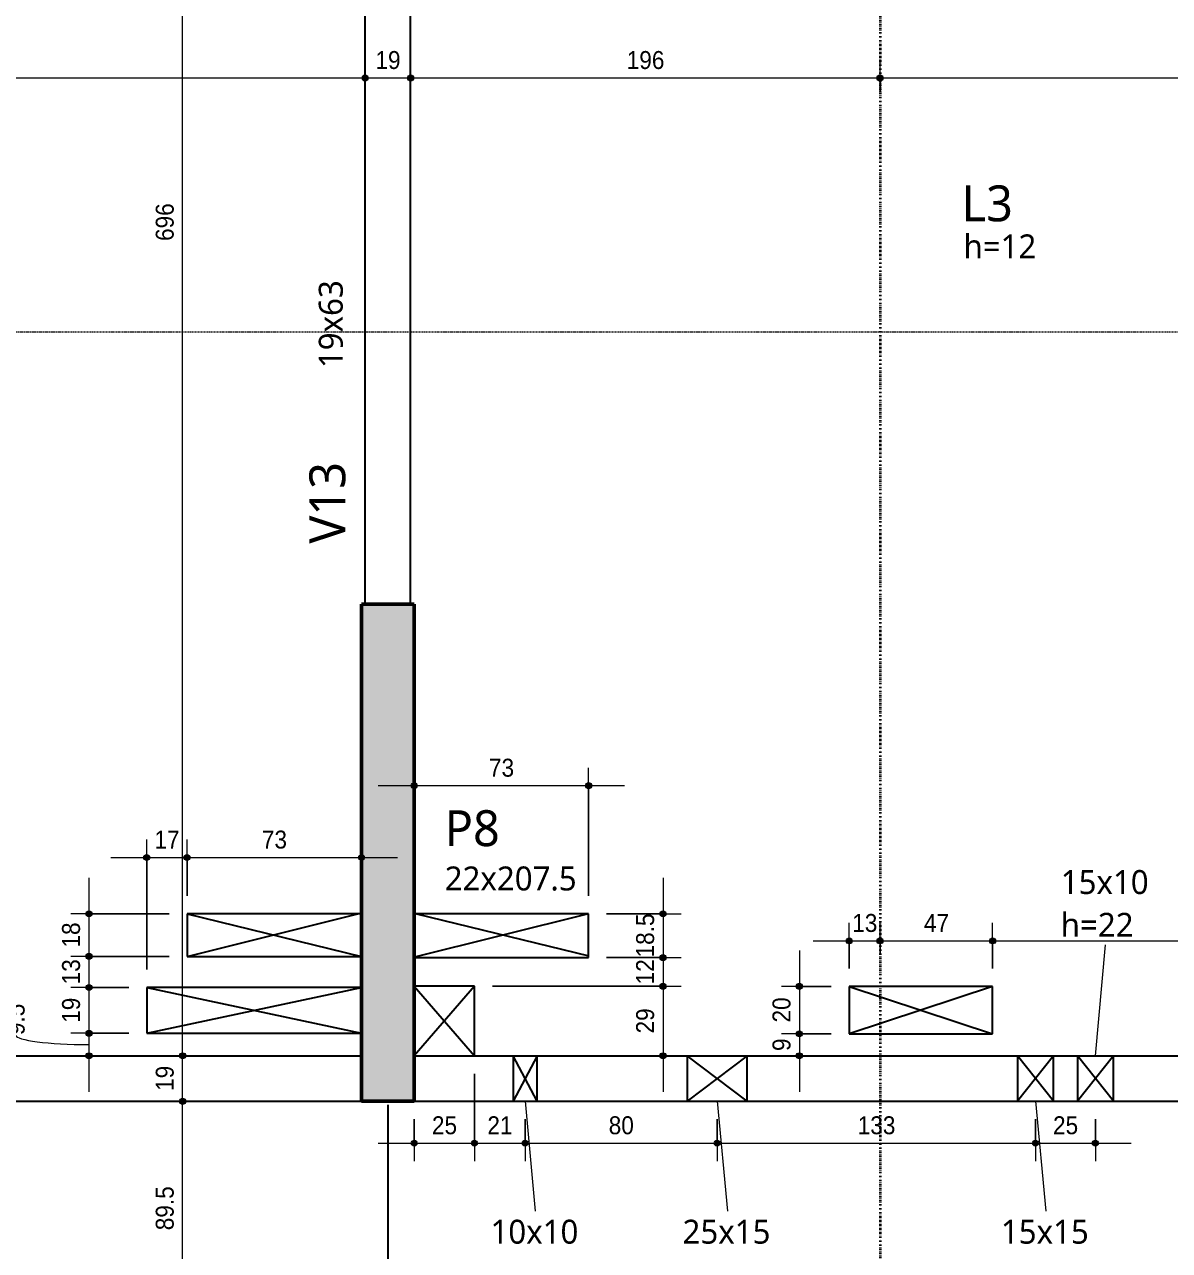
# Model space of a CAD drawing. Header units: centimetres. Extents: x -1981 to 73905, y -3196 to 88043.
# Drawn here: x -1016 to -538, y -89 to 423 of the extents above; entities that cross this region are included whole.
import ezdxf

# ---------------------------------------------------------------- set-up
doc = ezdxf.new("R2010")
doc.units = ezdxf.units.CM
for name, pattern in [('Centro de 6 mm', [1.32, 0.6, -0.24, 0.24, -0.24]), ('Dash dot', [1.5875, 0.635, -0.47625, 0, -0.47625]), ('Traço', [0.635, 0.3175, -0.3175])]:
    doc.linetypes.add(name, pattern=pattern)
for name, color, linetype, lineweight in [('A-ANNO-DIMS', 7, 'Continuous', 9), ('A-ANNO-DIMS-50', 7, 'Continuous', 9), ('A-DETL-THIN', 7, 'Continuous', 25), ('A-FLOR', 7, 'Continuous', 25), ('A-FLOR-IDEN', 7, 'Continuous', 9), ('A-GENM', 7, 'Continuous', 25), ('A-GENM-HDLN', 7, 'Traço', 18), ('A-GENM-IDEN', 7, 'Continuous', 9), ('G-ANNO-SYMB', 7, 'Continuous', 9), ('S-BEAM', 7, 'Continuous', 25), ('S-BEAM-HDLN', 7, 'Traço', 25), ('S-BEAM-IDEN', 7, 'Continuous', 9), ('S-COLS', 7, 'Continuous', 25), ('S-COLS-IDEN', 7, 'Continuous', 9), ('S-GRID', 7, 'Continuous', 9)]:
    doc.layers.add(name, color=color, linetype=linetype, lineweight=lineweight)
doc.styles.add('Arial_1', font='arial.ttf', dxfattribs={"width": 0.9, "height": 7.5})
doc.styles.add('Gadugi', font='gadugi.ttf', dxfattribs={"height": 15})
doc.styles.add('Gadugi_1', font='gadugi.ttf', dxfattribs={"height": 10})
doc.dimstyles.new('PED_1_5mm_ESQ', dxfattribs={"dimscale": 30.48, "dimtxt": 7.651945, "dimasz": 0.328084, "dimexe": 0.246063, "dimexo": 0.246063, "dimgap": 0.049213, "dimtad": 1, "dimdec": 1, "dimrnd": 0.5, "dimdsep": 46, "dimtxsty": 'Arial_1', "dimblk1": 'DOTSMALL', "dimblk2": 'DOTSMALL', "dimsah": 1, "dimcen": 0.09, "dimdle": 0.492126, "dimazin": 0, "dimtfac": 1, "dimtdec": 4, "dimtix": 1, "dimtmove": 0, "dimatfit": 3, "dimfxl": 1, "dimtvp": 1, "dimtolj": 1, "dimtzin": 0, "dimarcsym": 2})
doc.dimstyles.new('PED_1_5mm_ESQ_2', dxfattribs={"dimscale": 30.48, "dimtxt": 7.651945, "dimasz": 0.328084, "dimexe": 0.246063, "dimexo": 0.246063, "dimgap": 0.049213, "dimtad": 1, "dimdec": 1, "dimrnd": 0.5, "dimdsep": 46, "dimtxsty": 'Arial_1', "dimblk1": 'DOTSMALL', "dimblk2": 'DOTSMALL', "dimsah": 1, "dimcen": 0.09, "dimdle": 0.492126, "dimazin": 0, "dimtfac": 1, "dimtdec": 4, "dimtix": 1, "dimtmove": 1, "dimatfit": 3, "dimfxl": 1, "dimtvp": 1, "dimtolj": 1, "dimtzin": 0, "dimarcsym": 2})

# ---------------------------------------------------------------- blocks, each defined once
blk = doc.blocks.new('PED_FURO_RETANGULAR_R04_2020 - 10x10x22-3536245-PL G 001 - FORMA DO PAVIMENTO TIPO 2')
at = {"layer": 'A-GENM-HDLN'}
for p, q in [((-5, 9.5), (5, -9.5)), ((-5, -9.5), (5, 9.5)), ((-5, -9.5), (-5, 9.5)), ((5, 9.5), (5, -9.5))]:
    blk.add_line(p, q, dxfattribs=at)
blk = doc.blocks.new('PED_FURO_RETANGULAR_R04_2020 - 25x15x29-3618377-PL G 001 - FORMA DO PAVIMENTO TIPO 2')
at = {"layer": 'A-GENM-HDLN'}
for p, q in [((-12.5, -9.5), (-12.5, 9.5)), ((-12.49, 9.5), (12.49, -9.5)), ((-12.49, -9.5), (12.49, 9.5)), ((12.5, 9.5), (12.5, -9.5))]:
    blk.add_line(p, q, dxfattribs=at)
blk = doc.blocks.new('PED_FURO_RETANGULAR_R04_2020 - 15x15x29-3491205-PL G 001 - FORMA DO PAVIMENTO TIPO 2')
at = {"layer": 'A-GENM-HDLN'}
for p, q in [((-7.5, 9.5), (7.5, -9.5)), ((-7.5, -9.5), (7.5, 9.5)), ((-7.5, -9.5), (-7.5, 9.5)), ((7.5, 9.5), (7.5, -9.5))]:
    blk.add_line(p, q, dxfattribs=at)
blk = doc.blocks.new('PED_FURO_RETANGULAR_R04_2020 - 15x10x22-3621887-PL G 001 - FORMA DO PAVIMENTO TIPO 2')
at = {"layer": 'A-GENM-HDLN'}
for p, q in [((-7.5, 9.5), (7.5, -9.5)), ((-7.5, -9.5), (7.5, 9.5)), ((-7.5, -9.5), (-7.5, 9.5)), ((7.5, 9.5), (7.5, -9.5))]:
    blk.add_line(p, q, dxfattribs=at)
blk = doc.blocks.new('DIMBLOCK5-PL G 001 - FORMA DO PAVIMENTO TIPO 2')
at = {"layer": 'A-ANNO-DIMS-50'}
h = blk.add_hatch(color=256, dxfattribs=at)
edge = h.paths.add_edge_path(flags=0)
edge.add_arc((-1381.36, 400.41), 1.25, 0, 360)
h = blk.add_hatch(color=256, dxfattribs=at)
edge = h.paths.add_edge_path(flags=0)
edge.add_arc((-873.86, 400.41), 1.25, 0, 360)
for p, q in [((-1381.36, 394.68), (-1381.36, 407.91)), ((-873.86, 394.68), (-873.86, 407.91)), ((-1381.36, 400.41), (-873.86, 400.41)), ((-1381.36, 400.41), (-1381.36, 394.68)), ((-873.86, 400.41), (-873.86, 394.68))]:
    blk.add_line(p, q, dxfattribs=at)
for centre in [(-1381.36, 400.41), (-873.86, 400.41)]:
    blk.add_circle(centre, 1.25, dxfattribs=at)
at = {"layer": 'A-ANNO-DIMS-50', "color": 0, "insert": (-1139.27, 411.65), "char_height": 7.5, "width": 27.9708, "attachment_point": 1, "line_spacing_factor": 0.941778, "style": 'Arial_1'}
blk.add_mtext('507.5', dxfattribs=at)
blk = doc.blocks.new('_DotSmall')
at = {"color": 0, "linetype": 'ByBlock', "const_width": 0.5}
blk.add_lwpolyline([(-0.0625, 0, 1), (0.0625, 0, 1)], format="xyb", close=True, dxfattribs=at)
blk = doc.blocks.new('DIMBLOCK6-PL G 001 - FORMA DO PAVIMENTO TIPO 2')
at = {"layer": 'A-ANNO-DIMS-50'}
h = blk.add_hatch(color=256, dxfattribs=at)
edge = h.paths.add_edge_path(flags=0)
edge.add_arc((-873.86, 400.41), 1.25, 0, 360)
h = blk.add_hatch(color=256, dxfattribs=at)
edge = h.paths.add_edge_path(flags=0)
edge.add_arc((-854.86, 400.41), 1.25, 0, 360)
for p, q in [((-873.86, 394.68), (-873.86, 407.91)), ((-854.86, 394.68), (-854.86, 407.91)), ((-873.86, 400.41), (-854.86, 400.41)), ((-873.86, 400.41), (-873.86, 394.68)), ((-854.86, 400.41), (-854.86, 394.68))]:
    blk.add_line(p, q, dxfattribs=at)
for centre in [(-873.86, 400.41), (-854.86, 400.41)]:
    blk.add_circle(centre, 1.25, dxfattribs=at)
at = {"layer": 'A-ANNO-DIMS-50', "color": 0, "insert": (-869.54, 411.65), "char_height": 7.5, "width": 12.4315, "attachment_point": 1, "line_spacing_factor": 0.941778, "style": 'Arial_1'}
blk.add_mtext('19', dxfattribs=at)
blk = doc.blocks.new('DIMBLOCK7-PL G 001 - FORMA DO PAVIMENTO TIPO 2')
at = {"layer": 'A-ANNO-DIMS-50'}
h = blk.add_hatch(color=256, dxfattribs=at)
edge = h.paths.add_edge_path(flags=0)
edge.add_arc((-854.86, 400.41), 1.25, 0, 360)
h = blk.add_hatch(color=256, dxfattribs=at)
edge = h.paths.add_edge_path(flags=0)
edge.add_arc((-658.86, 400.41), 1.25, 0, 360)
for p, q in [((-854.86, 394.68), (-854.86, 407.91)), ((-658.86, 394.68), (-658.86, 407.91)), ((-854.86, 400.41), (-658.86, 400.41)), ((-854.86, 400.41), (-854.86, 394.68)), ((-658.86, 400.41), (-658.86, 394.68))]:
    blk.add_line(p, q, dxfattribs=at)
for centre in [(-854.86, 400.41), (-658.86, 400.41)]:
    blk.add_circle(centre, 1.25, dxfattribs=at)
at = {"layer": 'A-ANNO-DIMS-50', "color": 0, "insert": (-764.63, 411.65), "char_height": 7.5, "width": 18.6472, "attachment_point": 1, "line_spacing_factor": 0.941778, "style": 'Arial_1'}
blk.add_mtext('196', dxfattribs=at)
blk = doc.blocks.new('DIMBLOCK8-PL G 001 - FORMA DO PAVIMENTO TIPO 2')
at = {"layer": 'A-ANNO-DIMS-50'}
h = blk.add_hatch(color=256, dxfattribs=at)
edge = h.paths.add_edge_path(flags=0)
edge.add_arc((-658.86, 400.41), 1.25, 0, 360)
h = blk.add_hatch(color=256, dxfattribs=at)
edge = h.paths.add_edge_path(flags=0)
edge.add_arc((-347.36, 400.41), 1.25, 0, 360)
for p, q in [((-658.86, 394.68), (-658.86, 407.91)), ((-347.36, 394.68), (-347.36, 407.91)), ((-658.86, 400.41), (-347.36, 400.41)), ((-658.86, 400.41), (-658.86, 394.68)), ((-347.36, 400.41), (-347.36, 394.68))]:
    blk.add_line(p, q, dxfattribs=at)
for centre in [(-658.86, 400.41), (-347.36, 400.41)]:
    blk.add_circle(centre, 1.25, dxfattribs=at)
at = {"layer": 'A-ANNO-DIMS-50', "color": 0, "insert": (-514.77, 411.65), "char_height": 7.5, "width": 27.9708, "attachment_point": 1, "line_spacing_factor": 0.941778, "style": 'Arial_1'}
blk.add_mtext('311.5', dxfattribs=at)
blk = doc.blocks.new('DIMBLOCK58-PL G 001 - FORMA DO PAVIMENTO TIPO 2')
at = {"layer": 'A-ANNO-DIMS-50'}
h = blk.add_hatch(color=256, dxfattribs=at)
edge = h.paths.add_edge_path(flags=0)
edge.add_arc((-950.03, -26.88), 1.25, 0, 360)
h = blk.add_hatch(color=256, dxfattribs=at)
edge = h.paths.add_edge_path(flags=0)
edge.add_arc((-950.03, -116.45), 1.25, 0, 360)
for p, q in [((-944.3, -26.88), (-957.53, -26.88)), ((-950.03, -131.45), (-950.03, -26.88)), ((-950.03, -26.88), (-944.3, -26.88)), ((-944.3, -116.45), (-957.53, -116.45)), ((-950.03, -116.45), (-944.3, -116.45))]:
    blk.add_line(p, q, dxfattribs=at)
for centre in [(-950.03, -26.88), (-950.03, -116.45)]:
    blk.add_circle(centre, 1.25, dxfattribs=at)
at = {"layer": 'A-ANNO-DIMS-50', "color": 0, "insert": (-961.27, -80.73), "char_height": 7.5, "width": 21.7551, "attachment_point": 1, "rotation": 90, "line_spacing_factor": 0.941778, "style": 'Arial_1'}
blk.add_mtext('89.5', dxfattribs=at)
blk = doc.blocks.new('DIMBLOCK59-PL G 001 - FORMA DO PAVIMENTO TIPO 2')
at = {"layer": 'A-ANNO-DIMS-50'}
h = blk.add_hatch(color=256, dxfattribs=at)
edge = h.paths.add_edge_path(flags=0)
edge.add_arc((-950.03, -7.88), 1.25, 0, 360)
h = blk.add_hatch(color=256, dxfattribs=at)
edge = h.paths.add_edge_path(flags=0)
edge.add_arc((-950.03, -26.88), 1.25, 0, 360)
for p, q in [((-944.3, -7.88), (-957.53, -7.88)), ((-950.03, -26.88), (-950.03, -7.88)), ((-950.03, -7.88), (-944.3, -7.88)), ((-944.3, -26.88), (-957.53, -26.88)), ((-950.03, -26.88), (-944.3, -26.88))]:
    blk.add_line(p, q, dxfattribs=at)
for centre in [(-950.03, -7.88), (-950.03, -26.88)]:
    blk.add_circle(centre, 1.25, dxfattribs=at)
at = {"layer": 'A-ANNO-DIMS-50', "color": 0, "insert": (-961.27, -22.56), "char_height": 7.5, "width": 12.4315, "attachment_point": 1, "rotation": 90, "line_spacing_factor": 0.941778, "style": 'Arial_1'}
blk.add_mtext('19', dxfattribs=at)
blk = doc.blocks.new('DIMBLOCK60-PL G 001 - FORMA DO PAVIMENTO TIPO 2')
at = {"layer": 'A-ANNO-DIMS-50'}
h = blk.add_hatch(color=256, dxfattribs=at)
edge = h.paths.add_edge_path(flags=0)
edge.add_arc((-950.03, 688.12), 1.25, 0, 360)
h = blk.add_hatch(color=256, dxfattribs=at)
edge = h.paths.add_edge_path(flags=0)
edge.add_arc((-950.03, -7.88), 1.25, 0, 360)
for p, q in [((-944.3, 688.12), (-957.53, 688.12)), ((-950.03, -7.88), (-950.03, 688.12)), ((-950.03, 688.12), (-944.3, 688.12)), ((-944.3, -7.88), (-957.53, -7.88)), ((-950.03, -7.88), (-944.3, -7.88))]:
    blk.add_line(p, q, dxfattribs=at)
for centre in [(-950.03, 688.12), (-950.03, -7.88)]:
    blk.add_circle(centre, 1.25, dxfattribs=at)
at = {"layer": 'A-ANNO-DIMS-50', "color": 0, "insert": (-961.27, 332.35), "char_height": 7.5, "width": 18.6472, "attachment_point": 1, "rotation": 90, "line_spacing_factor": 0.941778, "style": 'Arial_1'}
blk.add_mtext('696', dxfattribs=at)
blk = doc.blocks.new('DIMBLOCK74-PL G 001 - FORMA DO PAVIMENTO TIPO 2')
at = {"layer": 'A-ANNO-DIMS-50'}
h = blk.add_hatch(color=256, dxfattribs=at)
edge = h.paths.add_edge_path(flags=0)
edge.add_arc((-989.15, 51.37), 1.25, 0, 360)
h = blk.add_hatch(color=256, dxfattribs=at)
edge = h.paths.add_edge_path(flags=0)
edge.add_arc((-989.15, 33.62), 1.25, 0, 360)
for p, q in [((-989.15, 66.37), (-989.15, 33.62)), ((-955.68, 51.37), (-996.65, 51.37)), ((-989.15, 51.37), (-955.68, 51.37)), ((-955.68, 33.62), (-996.65, 33.62)), ((-989.15, 33.62), (-955.68, 33.62))]:
    blk.add_line(p, q, dxfattribs=at)
for centre in [(-989.15, 51.37), (-989.15, 33.62)]:
    blk.add_circle(centre, 1.25, dxfattribs=at)
at = {"layer": 'A-ANNO-DIMS-50', "color": 0, "insert": (-1000.39, 37.31), "char_height": 7.5, "width": 12.4315, "attachment_point": 1, "rotation": 90, "line_spacing_factor": 0.941778, "style": 'Arial_1'}
blk.add_mtext('18', dxfattribs=at)
blk = doc.blocks.new('DIMBLOCK75-PL G 001 - FORMA DO PAVIMENTO TIPO 2')
at = {"layer": 'A-ANNO-DIMS-50'}
h = blk.add_hatch(color=256, dxfattribs=at)
edge = h.paths.add_edge_path(flags=0)
edge.add_arc((-989.15, 33.62), 1.25, 0, 360)
h = blk.add_hatch(color=256, dxfattribs=at)
edge = h.paths.add_edge_path(flags=0)
edge.add_arc((-989.15, 20.62), 1.25, 0, 360)
for p, q in [((-955.68, 33.62), (-996.65, 33.62)), ((-989.15, 33.62), (-989.15, 20.62)), ((-989.15, 33.62), (-955.68, 33.62)), ((-972.55, 20.62), (-996.65, 20.62)), ((-989.15, 20.62), (-972.55, 20.62))]:
    blk.add_line(p, q, dxfattribs=at)
for centre in [(-989.15, 33.62), (-989.15, 20.62)]:
    blk.add_circle(centre, 1.25, dxfattribs=at)
at = {"layer": 'A-ANNO-DIMS-50', "color": 0, "insert": (-1000.39, 21.94), "char_height": 7.5, "width": 12.4315, "attachment_point": 1, "rotation": 90, "line_spacing_factor": 0.941778, "style": 'Arial_1'}
blk.add_mtext('13', dxfattribs=at)
blk = doc.blocks.new('DIMBLOCK76-PL G 001 - FORMA DO PAVIMENTO TIPO 2')
at = {"layer": 'A-ANNO-DIMS-50'}
h = blk.add_hatch(color=256, dxfattribs=at)
edge = h.paths.add_edge_path(flags=0)
edge.add_arc((-989.15, 20.62), 1.25, 0, 360)
h = blk.add_hatch(color=256, dxfattribs=at)
edge = h.paths.add_edge_path(flags=0)
edge.add_arc((-989.15, 1.49), 1.25, 0, 360)
for p, q in [((-972.55, 20.62), (-996.65, 20.62)), ((-989.15, 20.62), (-989.15, 1.49)), ((-989.15, 20.62), (-972.55, 20.62)), ((-972.55, 1.49), (-996.65, 1.49)), ((-989.15, 1.49), (-972.55, 1.49))]:
    blk.add_line(p, q, dxfattribs=at)
for centre in [(-989.15, 20.62), (-989.15, 1.49)]:
    blk.add_circle(centre, 1.25, dxfattribs=at)
at = {"layer": 'A-ANNO-DIMS-50', "color": 0, "insert": (-1000.39, 5.88), "char_height": 7.5, "width": 12.4315, "attachment_point": 1, "rotation": 90, "line_spacing_factor": 0.941778, "style": 'Arial_1'}
blk.add_mtext('19', dxfattribs=at)
blk = doc.blocks.new('DIMBLOCK77-PL G 001 - FORMA DO PAVIMENTO TIPO 2')
at = {"layer": 'A-ANNO-DIMS-50'}
h = blk.add_hatch(color=256, dxfattribs=at)
edge = h.paths.add_edge_path(flags=0)
edge.add_arc((-989.15, 1.49), 1.25, 0, 360)
h = blk.add_hatch(color=256, dxfattribs=at)
edge = h.paths.add_edge_path(flags=0)
edge.add_arc((-989.15, -7.88), 1.25, 0, 360)
for p, q in [((-972.55, 1.49), (-996.65, 1.49)), ((-989.15, 1.49), (-989.15, -22.88)), ((-989.15, 1.49), (-972.55, 1.49)), ((-994.89, -7.88), (-981.65, -7.88)), ((-989.15, -7.88), (-994.89, -7.88))]:
    blk.add_line(p, q, dxfattribs=at)
for centre in [(-989.15, 1.49), (-989.15, -7.88)]:
    blk.add_circle(centre, 1.25, dxfattribs=at)
blk.add_ellipse((-989.15, 0.74), major_axis=(30.5, 0), ratio=0.128844, start_param=3.141593, end_param=4.712389, dxfattribs=at)
at = {"layer": 'A-ANNO-DIMS-50', "color": 0, "insert": (-1023.51, 0.74), "char_height": 7.5, "width": 15.5393, "attachment_point": 1, "rotation": 90, "line_spacing_factor": 0.941778, "style": 'Arial_1'}
blk.add_mtext('9.5', dxfattribs=at)
blk = doc.blocks.new('DIMBLOCK78-PL G 001 - FORMA DO PAVIMENTO TIPO 2')
at = {"layer": 'A-ANNO-DIMS-50'}
h = blk.add_hatch(color=256, dxfattribs=at)
edge = h.paths.add_edge_path(flags=0)
edge.add_arc((-965.05, 74.91), 1.25, 0, 360)
h = blk.add_hatch(color=256, dxfattribs=at)
edge = h.paths.add_edge_path(flags=0)
edge.add_arc((-948.18, 74.91), 1.25, 0, 360)
for p, q in [((-965.05, 28.12), (-965.05, 82.41)), ((-948.18, 58.87), (-948.18, 82.41)), ((-980.05, 74.91), (-948.18, 74.91)), ((-965.05, 74.91), (-965.05, 28.12)), ((-948.18, 74.91), (-948.18, 58.87))]:
    blk.add_line(p, q, dxfattribs=at)
for centre in [(-965.05, 74.91), (-948.18, 74.91)]:
    blk.add_circle(centre, 1.25, dxfattribs=at)
at = {"layer": 'A-ANNO-DIMS-50', "color": 0, "insert": (-961.8, 86.15), "char_height": 7.5, "width": 12.4315, "attachment_point": 1, "line_spacing_factor": 0.941778, "style": 'Arial_1'}
blk.add_mtext('17', dxfattribs=at)
blk = doc.blocks.new('DIMBLOCK79-PL G 001 - FORMA DO PAVIMENTO TIPO 2')
at = {"layer": 'A-ANNO-DIMS-50'}
h = blk.add_hatch(color=256, dxfattribs=at)
edge = h.paths.add_edge_path(flags=0)
edge.add_arc((-948.18, 74.91), 1.25, 0, 360)
h = blk.add_hatch(color=256, dxfattribs=at)
edge = h.paths.add_edge_path(flags=0)
edge.add_arc((-875.36, 74.91), 1.25, 0, 360)
for p, q in [((-948.18, 58.87), (-948.18, 82.41)), ((-875.36, 69.18), (-875.36, 82.41)), ((-948.18, 74.91), (-860.36, 74.91)), ((-948.18, 74.91), (-948.18, 58.87)), ((-875.36, 74.91), (-875.36, 69.18))]:
    blk.add_line(p, q, dxfattribs=at)
for centre in [(-948.18, 74.91), (-875.36, 74.91)]:
    blk.add_circle(centre, 1.25, dxfattribs=at)
at = {"layer": 'A-ANNO-DIMS-50', "color": 0, "insert": (-916.95, 86.15), "char_height": 7.5, "width": 12.4315, "attachment_point": 1, "line_spacing_factor": 0.941778, "style": 'Arial_1'}
blk.add_mtext('73', dxfattribs=at)
blk = doc.blocks.new('DIMBLOCK80-PL G 001 - FORMA DO PAVIMENTO TIPO 2')
at = {"layer": 'A-ANNO-DIMS-50'}
h = blk.add_hatch(color=256, dxfattribs=at)
edge = h.paths.add_edge_path(flags=0)
edge.add_arc((-749.47, 51.37), 1.25, 0, 360)
h = blk.add_hatch(color=256, dxfattribs=at)
edge = h.paths.add_edge_path(flags=0)
edge.add_arc((-749.47, 33.12), 1.25, 0, 360)
for p, q in [((-749.47, 66.37), (-749.47, 33.12)), ((-773.06, 51.37), (-741.97, 51.37)), ((-749.47, 51.37), (-773.06, 51.37)), ((-773.06, 33.12), (-741.97, 33.12)), ((-749.47, 33.12), (-773.06, 33.12))]:
    blk.add_line(p, q, dxfattribs=at)
for centre in [(-749.47, 51.37), (-749.47, 33.12)]:
    blk.add_circle(centre, 1.25, dxfattribs=at)
at = {"layer": 'A-ANNO-DIMS-50', "color": 0, "insert": (-760.71, 33.18), "char_height": 7.5, "width": 21.7551, "attachment_point": 1, "rotation": 90, "line_spacing_factor": 0.941778, "style": 'Arial_1'}
blk.add_mtext('18.5', dxfattribs=at)
blk = doc.blocks.new('DIMBLOCK81-PL G 001 - FORMA DO PAVIMENTO TIPO 2')
at = {"layer": 'A-ANNO-DIMS-50'}
h = blk.add_hatch(color=256, dxfattribs=at)
edge = h.paths.add_edge_path(flags=0)
edge.add_arc((-749.47, 33.12), 1.25, 0, 360)
h = blk.add_hatch(color=256, dxfattribs=at)
edge = h.paths.add_edge_path(flags=0)
edge.add_arc((-749.47, 21.12), 1.25, 0, 360)
for p, q in [((-773.06, 33.12), (-741.97, 33.12)), ((-749.47, 33.12), (-773.06, 33.12)), ((-749.47, 33.12), (-749.47, 21.12)), ((-820.7, 21.12), (-741.97, 21.12)), ((-749.47, 21.12), (-820.7, 21.12))]:
    blk.add_line(p, q, dxfattribs=at)
for centre in [(-749.47, 33.12), (-749.47, 21.12)]:
    blk.add_circle(centre, 1.25, dxfattribs=at)
at = {"layer": 'A-ANNO-DIMS-50', "color": 0, "insert": (-760.71, 21.94), "char_height": 7.5, "width": 12.4315, "attachment_point": 1, "rotation": 90, "line_spacing_factor": 0.941778, "style": 'Arial_1'}
blk.add_mtext('12', dxfattribs=at)
blk = doc.blocks.new('DIMBLOCK82-PL G 001 - FORMA DO PAVIMENTO TIPO 2')
at = {"layer": 'A-ANNO-DIMS-50'}
h = blk.add_hatch(color=256, dxfattribs=at)
edge = h.paths.add_edge_path(flags=0)
edge.add_arc((-749.47, 21.12), 1.25, 0, 360)
h = blk.add_hatch(color=256, dxfattribs=at)
edge = h.paths.add_edge_path(flags=0)
edge.add_arc((-749.47, -7.88), 1.25, 0, 360)
for p, q in [((-820.7, 21.12), (-741.97, 21.12)), ((-749.47, 21.12), (-820.7, 21.12)), ((-749.47, 21.12), (-749.47, -22.88)), ((-755.2, -7.88), (-741.97, -7.88)), ((-749.47, -7.88), (-755.2, -7.88))]:
    blk.add_line(p, q, dxfattribs=at)
for centre in [(-749.47, 21.12), (-749.47, -7.88)]:
    blk.add_circle(centre, 1.25, dxfattribs=at)
at = {"layer": 'A-ANNO-DIMS-50', "color": 0, "insert": (-760.71, 1.44), "char_height": 7.5, "width": 12.4315, "attachment_point": 1, "rotation": 90, "line_spacing_factor": 0.941778, "style": 'Arial_1'}
blk.add_mtext('29', dxfattribs=at)
blk = doc.blocks.new('DIMBLOCK83-PL G 001 - FORMA DO PAVIMENTO TIPO 2')
at = {"layer": 'A-ANNO-DIMS-50'}
h = blk.add_hatch(color=256, dxfattribs=at)
edge = h.paths.add_edge_path(flags=0)
edge.add_arc((-853.36, -44.39), 1.25, 0, 360)
h = blk.add_hatch(color=256, dxfattribs=at)
edge = h.paths.add_edge_path(flags=0)
edge.add_arc((-828.2, -44.39), 1.25, 0, 360)
for p, q in [((-828.2, -15.38), (-828.2, -51.89)), ((-828.2, -44.39), (-828.2, -15.38)), ((-853.36, -34.37), (-853.36, -51.89)), ((-853.36, -44.39), (-853.36, -34.37)), ((-868.36, -44.39), (-813.2, -44.39))]:
    blk.add_line(p, q, dxfattribs=at)
for centre in [(-853.36, -44.39), (-828.2, -44.39)]:
    blk.add_circle(centre, 1.25, dxfattribs=at)
at = {"layer": 'A-ANNO-DIMS-50', "color": 0, "insert": (-845.96, -33.15), "char_height": 7.5, "width": 12.4315, "attachment_point": 1, "line_spacing_factor": 0.941778, "style": 'Arial_1'}
blk.add_mtext('25', dxfattribs=at)
blk = doc.blocks.new('DIMBLOCK84-PL G 001 - FORMA DO PAVIMENTO TIPO 2')
at = {"layer": 'A-ANNO-DIMS-50'}
h = blk.add_hatch(color=256, dxfattribs=at)
edge = h.paths.add_edge_path(flags=0)
edge.add_arc((-853.36, 104.91), 1.25, 0, 360)
h = blk.add_hatch(color=256, dxfattribs=at)
edge = h.paths.add_edge_path(flags=0)
edge.add_arc((-780.56, 104.91), 1.25, 0, 360)
for p, q in [((-853.36, 99.18), (-853.36, 112.41)), ((-780.56, 58.87), (-780.56, 112.41)), ((-868.36, 104.91), (-765.56, 104.91)), ((-853.36, 104.91), (-853.36, 99.18)), ((-780.56, 104.91), (-780.56, 58.87))]:
    blk.add_line(p, q, dxfattribs=at)
for centre in [(-853.36, 104.91), (-780.56, 104.91)]:
    blk.add_circle(centre, 1.25, dxfattribs=at)
at = {"layer": 'A-ANNO-DIMS-50', "color": 0, "insert": (-822.14, 116.15), "char_height": 7.5, "width": 12.4315, "attachment_point": 1, "line_spacing_factor": 0.941778, "style": 'Arial_1'}
blk.add_mtext('73', dxfattribs=at)
blk = doc.blocks.new('DIMBLOCK85-PL G 001 - FORMA DO PAVIMENTO TIPO 2')
at = {"layer": 'A-ANNO-DIMS-50'}
h = blk.add_hatch(color=256, dxfattribs=at)
edge = h.paths.add_edge_path(flags=0)
edge.add_arc((-828.2, -44.39), 1.25, 0, 360)
h = blk.add_hatch(color=256, dxfattribs=at)
edge = h.paths.add_edge_path(flags=0)
edge.add_arc((-807.06, -44.39), 1.25, 0, 360)
for p, q in [((-828.2, -15.38), (-828.2, -51.89)), ((-828.2, -44.39), (-828.2, -15.38)), ((-807.06, -34.38), (-807.06, -51.89)), ((-807.06, -44.39), (-807.06, -34.38)), ((-843.2, -44.39), (-807.06, -44.39))]:
    blk.add_line(p, q, dxfattribs=at)
for centre in [(-828.2, -44.39), (-807.06, -44.39)]:
    blk.add_circle(centre, 1.25, dxfattribs=at)
at = {"layer": 'A-ANNO-DIMS-50', "color": 0, "insert": (-822.81, -33.15), "char_height": 7.5, "width": 12.4315, "attachment_point": 1, "line_spacing_factor": 0.941778, "style": 'Arial_1'}
blk.add_mtext('21', dxfattribs=at)
blk = doc.blocks.new('DIMBLOCK86-PL G 001 - FORMA DO PAVIMENTO TIPO 2')
at = {"layer": 'A-ANNO-DIMS-50'}
h = blk.add_hatch(color=256, dxfattribs=at)
edge = h.paths.add_edge_path(flags=0)
edge.add_arc((-807.06, -44.39), 1.25, 0, 360)
h = blk.add_hatch(color=256, dxfattribs=at)
edge = h.paths.add_edge_path(flags=0)
edge.add_arc((-726.88, -44.39), 1.25, 0, 360)
for p, q in [((-807.06, -34.38), (-807.06, -51.89)), ((-807.06, -44.39), (-807.06, -34.38)), ((-726.88, -34.38), (-726.88, -51.89)), ((-726.88, -44.39), (-726.88, -34.38)), ((-807.06, -44.39), (-726.88, -44.39))]:
    blk.add_line(p, q, dxfattribs=at)
for centre in [(-807.06, -44.39), (-726.88, -44.39)]:
    blk.add_circle(centre, 1.25, dxfattribs=at)
at = {"layer": 'A-ANNO-DIMS-50', "color": 0, "insert": (-772.15, -33.15), "char_height": 7.5, "width": 12.4315, "attachment_point": 1, "line_spacing_factor": 0.941778, "style": 'Arial_1'}
blk.add_mtext('80', dxfattribs=at)
blk = doc.blocks.new('DIMBLOCK87-PL G 001 - FORMA DO PAVIMENTO TIPO 2')
at = {"layer": 'A-ANNO-DIMS-50'}
h = blk.add_hatch(color=256, dxfattribs=at)
edge = h.paths.add_edge_path(flags=0)
edge.add_arc((-726.88, -44.39), 1.25, 0, 360)
h = blk.add_hatch(color=256, dxfattribs=at)
edge = h.paths.add_edge_path(flags=0)
edge.add_arc((-593.98, -44.39), 1.25, 0, 360)
for p, q in [((-726.88, -34.38), (-726.88, -51.89)), ((-726.88, -44.39), (-726.88, -34.38)), ((-593.98, -34.38), (-593.98, -51.89)), ((-593.98, -44.39), (-593.98, -34.38)), ((-726.88, -44.39), (-593.98, -44.39))]:
    blk.add_line(p, q, dxfattribs=at)
for centre in [(-726.88, -44.39), (-593.98, -44.39)]:
    blk.add_circle(centre, 1.25, dxfattribs=at)
at = {"layer": 'A-ANNO-DIMS-50', "color": 0, "insert": (-668.2, -33.15), "char_height": 7.5, "width": 18.6472, "attachment_point": 1, "line_spacing_factor": 0.941778, "style": 'Arial_1'}
blk.add_mtext('133', dxfattribs=at)
blk = doc.blocks.new('DIMBLOCK88-PL G 001 - FORMA DO PAVIMENTO TIPO 2')
at = {"layer": 'A-ANNO-DIMS-50'}
h = blk.add_hatch(color=256, dxfattribs=at)
edge = h.paths.add_edge_path(flags=0)
edge.add_arc((-593.98, -44.39), 1.25, 0, 360)
h = blk.add_hatch(color=256, dxfattribs=at)
edge = h.paths.add_edge_path(flags=0)
edge.add_arc((-568.98, -44.39), 1.25, 0, 360)
for p, q in [((-593.98, -34.38), (-593.98, -51.89)), ((-593.98, -44.39), (-593.98, -34.38)), ((-568.98, -34.38), (-568.98, -51.89)), ((-568.98, -44.39), (-568.98, -34.38)), ((-593.98, -44.39), (-553.98, -44.39))]:
    blk.add_line(p, q, dxfattribs=at)
for centre in [(-593.98, -44.39), (-568.98, -44.39)]:
    blk.add_circle(centre, 1.25, dxfattribs=at)
at = {"layer": 'A-ANNO-DIMS-50', "color": 0, "insert": (-586.66, -33.15), "char_height": 7.5, "width": 12.4315, "attachment_point": 1, "line_spacing_factor": 0.941778, "style": 'Arial_1'}
blk.add_mtext('25', dxfattribs=at)
blk = doc.blocks.new('DIMBLOCK89-PL G 001 - FORMA DO PAVIMENTO TIPO 2')
at = {"layer": 'A-ANNO-DIMS-50'}
h = blk.add_hatch(color=256, dxfattribs=at)
edge = h.paths.add_edge_path(flags=0)
edge.add_arc((-692.55, 21.11), 1.25, 0, 360)
h = blk.add_hatch(color=256, dxfattribs=at)
edge = h.paths.add_edge_path(flags=0)
edge.add_arc((-692.55, 1.28), 1.25, 0, 360)
for p, q in [((-692.55, 36.11), (-692.55, 1.28)), ((-679.26, 21.11), (-700.05, 21.11)), ((-692.55, 21.11), (-679.26, 21.11)), ((-679.26, 1.28), (-700.05, 1.28)), ((-692.55, 1.28), (-679.26, 1.28))]:
    blk.add_line(p, q, dxfattribs=at)
for centre in [(-692.55, 21.11), (-692.55, 1.28)]:
    blk.add_circle(centre, 1.25, dxfattribs=at)
at = {"layer": 'A-ANNO-DIMS-50', "color": 0, "insert": (-703.78, 6.02), "char_height": 7.5, "width": 12.4315, "attachment_point": 1, "rotation": 90, "line_spacing_factor": 0.941778, "style": 'Arial_1'}
blk.add_mtext('20', dxfattribs=at)
blk = doc.blocks.new('DIMBLOCK90-PL G 001 - FORMA DO PAVIMENTO TIPO 2')
at = {"layer": 'A-ANNO-DIMS-50'}
h = blk.add_hatch(color=256, dxfattribs=at)
edge = h.paths.add_edge_path(flags=0)
edge.add_arc((-692.55, 1.28), 1.25, 0, 360)
h = blk.add_hatch(color=256, dxfattribs=at)
edge = h.paths.add_edge_path(flags=0)
edge.add_arc((-692.55, -7.88), 1.25, 0, 360)
for p, q in [((-679.26, 1.28), (-700.05, 1.28)), ((-692.55, 1.28), (-692.55, -22.88)), ((-692.55, 1.28), (-679.26, 1.28)), ((-698.28, -7.88), (-685.05, -7.88)), ((-692.55, -7.88), (-698.28, -7.88))]:
    blk.add_line(p, q, dxfattribs=at)
for centre in [(-692.55, 1.28), (-692.55, -7.88)]:
    blk.add_circle(centre, 1.25, dxfattribs=at)
at = {"layer": 'A-ANNO-DIMS-50', "color": 0, "insert": (-703.78, -5.89), "char_height": 7.5, "width": 6.2157, "attachment_point": 1, "rotation": 90, "line_spacing_factor": 0.941778, "style": 'Arial_1'}
blk.add_mtext('9', dxfattribs=at)
blk = doc.blocks.new('DIMBLOCK91-PL G 001 - FORMA DO PAVIMENTO TIPO 2')
at = {"layer": 'A-ANNO-DIMS-50'}
h = blk.add_hatch(color=256, dxfattribs=at)
edge = h.paths.add_edge_path(flags=0)
edge.add_arc((-671.76, 40.09), 1.25, 0, 360)
h = blk.add_hatch(color=256, dxfattribs=at)
edge = h.paths.add_edge_path(flags=0)
edge.add_arc((-658.86, 40.09), 1.25, 0, 360)
for p, q in [((-671.76, 28.61), (-671.76, 47.59)), ((-658.86, 34.36), (-658.86, 47.59)), ((-686.76, 40.09), (-658.86, 40.09)), ((-671.76, 40.09), (-671.76, 28.61)), ((-658.86, 40.09), (-658.86, 34.36))]:
    blk.add_line(p, q, dxfattribs=at)
for centre in [(-671.76, 40.09), (-658.86, 40.09)]:
    blk.add_circle(centre, 1.25, dxfattribs=at)
at = {"layer": 'A-ANNO-DIMS-50', "color": 0, "insert": (-670.49, 51.33), "char_height": 7.5, "width": 12.4315, "attachment_point": 1, "line_spacing_factor": 0.941778, "style": 'Arial_1'}
blk.add_mtext('13', dxfattribs=at)
blk = doc.blocks.new('DIMBLOCK92-PL G 001 - FORMA DO PAVIMENTO TIPO 2')
at = {"layer": 'A-ANNO-DIMS-50'}
h = blk.add_hatch(color=256, dxfattribs=at)
edge = h.paths.add_edge_path(flags=0)
edge.add_arc((-658.86, 40.09), 1.25, 0, 360)
h = blk.add_hatch(color=256, dxfattribs=at)
edge = h.paths.add_edge_path(flags=0)
edge.add_arc((-611.88, 40.09), 1.25, 0, 360)
for p, q in [((-658.86, 34.36), (-658.86, 47.59)), ((-611.88, 28.61), (-611.88, 47.59)), ((-658.86, 40.09), (-611.88, 40.09)), ((-658.86, 40.09), (-658.86, 34.36)), ((-611.88, 40.09), (-611.88, 28.61))]:
    blk.add_line(p, q, dxfattribs=at)
for centre in [(-658.86, 40.09), (-611.88, 40.09)]:
    blk.add_circle(centre, 1.25, dxfattribs=at)
at = {"layer": 'A-ANNO-DIMS-50', "color": 0, "insert": (-640.55, 51.33), "char_height": 7.5, "width": 12.4315, "attachment_point": 1, "line_spacing_factor": 0.941778, "style": 'Arial_1'}
blk.add_mtext('47', dxfattribs=at)
blk = doc.blocks.new('DIMBLOCK93-PL G 001 - FORMA DO PAVIMENTO TIPO 2')
at = {"layer": 'A-ANNO-DIMS-50'}
h = blk.add_hatch(color=256, dxfattribs=at)
edge = h.paths.add_edge_path(flags=0)
edge.add_arc((-611.88, 40.09), 1.25, 0, 360)
h = blk.add_hatch(color=256, dxfattribs=at)
edge = h.paths.add_edge_path(flags=0)
edge.add_arc((-347.36, 40.09), 1.25, 0, 360)
for p, q in [((-611.88, 28.61), (-611.88, 47.59)), ((-347.36, 34.36), (-347.36, 47.59)), ((-611.88, 40.09), (-332.36, 40.09)), ((-611.88, 40.09), (-611.88, 28.61)), ((-347.36, 40.09), (-347.36, 34.36))]:
    blk.add_line(p, q, dxfattribs=at)
for centre in [(-611.88, 40.09), (-347.36, 40.09)]:
    blk.add_circle(centre, 1.25, dxfattribs=at)
at = {"layer": 'A-ANNO-DIMS-50', "color": 0, "insert": (-491.28, 51.33), "char_height": 7.5, "width": 27.9708, "attachment_point": 1, "line_spacing_factor": 0.941778, "style": 'Arial_1'}
blk.add_mtext('264.5', dxfattribs=at)

msp = doc.modelspace()

# ---------------------------------------------------------------- hatches: boundary and pattern name
at = {"layer": 'S-COLS', "true_color": 0x808080}
msp.add_hatch(color=8, dxfattribs=at).paths.add_polyline_path([(-853.36, -26.87), (-853.36, 180.63), (-875.36, 180.63), (-875.36, -26.87)], flags=0)

# ---------------------------------------------------------------- linework, layer by layer
at = {"layer": 'A-DETL-THIN'}
for p, q in [((-948.18, 51.37), (-875.36, 33.62)), ((-948.18, 33.62), (-876.95, 51.37)), ((-780.56, 51.37), (-853.8, 33.12)), ((-852.36, 51.37), (-780.47, 33.84)), ((-965.05, 20.62), (-875.36, 1.49)), ((-965.05, 1.49), (-875.36, 20.62)), ((-853.36, 21.12), (-828.2, -7.88)), ((-828.2, 21.12), (-853.36, -7.88)), ((-671.76, 21.11), (-611.88, 1.28)), ((-611.88, 21.11), (-671.76, 1.28)), ((-802.06, -26.88), (-812.06, -7.88)), ((-802.06, -7.88), (-812.06, -26.88)), ((-714.38, -26.88), (-739.38, -7.88)), ((-714.38, -7.88), (-739.38, -26.88)), ((-586.48, -26.88), (-601.48, -7.88)), ((-586.48, -7.88), (-601.48, -26.88)), ((-561.48, -26.88), (-576.48, -7.88)), ((-561.48, -7.88), (-576.48, -26.88))]:
    msp.add_line(p, q, dxfattribs=at)
at = {"layer": 'A-DETL-THIN', "color": 7, "true_color": 0xffffff}
msp.add_line((-864.36, -28.37), (-864.36, -180.87), dxfattribs=at)
at = {"layer": 'A-FLOR'}
for p, q in [((-873.86, 180.65), (-875.36, 180.65)), ((-853.36, 180.65), (-854.86, 180.65)), ((-875.36, 51.37), (-948.18, 51.37)), ((-948.18, 51.37), (-948.18, 33.62)), ((-780.56, 51.37), (-853.36, 51.37)), ((-780.56, 33.12), (-780.56, 51.37)), ((-948.18, 33.62), (-875.36, 33.62)), ((-853.36, 33.12), (-780.56, 33.12)), ((-875.36, 20.62), (-965.05, 20.62)), ((-965.05, 20.62), (-965.05, 1.49)), ((-828.2, 21.12), (-853.36, 21.12)), ((-828.2, -7.88), (-828.2, 21.12)), ((-611.88, 21.11), (-671.76, 21.11)), ((-671.76, 21.11), (-671.76, 1.28)), ((-611.88, 1.28), (-611.88, 21.11)), ((-965.05, 1.49), (-875.36, 1.49)), ((-671.76, 1.28), (-611.88, 1.28)), ((-875.36, -26.88), (-853.36, -26.88))]:
    msp.add_line(p, q, dxfattribs=at)
at = {"layer": 'A-GENM-IDEN'}
for p, q in [((-568.98, -7.88), (-564.73, 38.51)), ((-807.06, -26.88), (-802.81, -72.78)), ((-726.88, -26.88), (-722.63, -72.78)), ((-593.98, -26.88), (-589.73, -72.78))]:
    msp.add_line(p, q, dxfattribs=at)
at = {"layer": 'G-ANNO-SYMB', "linetype": 'Centro de 6 mm'}
msp.add_line((-1845.31, 294.37), (1425.26, 294.37), dxfattribs=at)
at = {"layer": 'S-BEAM'}
for p, q in [((-873.86, 180.63), (-873.86, 485.65)), ((-854.86, 180.63), (-854.86, 485.65)), ((-1381.36, -7.88), (-875.36, -7.88)), ((-853.36, -7.88), (-347.36, -7.88)), ((-1381.36, -26.88), (-875.36, -26.88)), ((-853.36, -26.88), (-347.36, -26.88))]:
    msp.add_line(p, q, dxfattribs=at)
at = {"layer": 'S-BEAM-HDLN', "linetype": 'Continuous'}
for p, q in [((-812.06, -7.88), (-812.06, -26.88)), ((-802.06, -26.88), (-802.06, -7.88)), ((-739.38, -7.88), (-739.38, -26.88)), ((-714.38, -26.88), (-714.38, -7.88)), ((-601.48, -7.88), (-601.48, -26.88)), ((-586.48, -26.88), (-586.48, -7.88)), ((-576.48, -7.88), (-576.48, -26.88)), ((-561.48, -26.88), (-561.48, -7.88)), ((-875.36, -26.88), (-875.36, -26.87)), ((-853.36, -26.88), (-853.36, -26.87))]:
    msp.add_line(p, q, dxfattribs=at)
at = {"layer": 'S-COLS', "lineweight": 50}
for p, q in [((-875.36, -26.87), (-875.36, 180.63)), ((-875.36, 180.63), (-853.36, 180.63)), ((-853.36, 180.63), (-853.36, -26.87)), ((-853.36, -26.87), (-875.36, -26.87))]:
    msp.add_line(p, q, dxfattribs=at)
at = {"layer": 'S-GRID', "color": 6, "linetype": 'Dash dot', "lineweight": 35, "true_color": 0xff00ff}
msp.add_line((-658.86, 890.4), (-658.86, -1018.23), dxfattribs=at)

# ---------------------------------------------------------------- block references
at = {"layer": 'A-GENM', "linetype": 'Traço', "lineweight": 18, "rotation": 180}
for name, p in [('PED_FURO_RETANGULAR_R04_2020 - 10x10x22-3536245-PL G 001 - FORMA DO PAVIMENTO TIPO 2', (-807.06, -17.38)), ('PED_FURO_RETANGULAR_R04_2020 - 25x15x29-3618377-PL G 001 - FORMA DO PAVIMENTO TIPO 2', (-726.88, -17.38)), ('PED_FURO_RETANGULAR_R04_2020 - 15x15x29-3491205-PL G 001 - FORMA DO PAVIMENTO TIPO 2', (-593.98, -17.38)), ('PED_FURO_RETANGULAR_R04_2020 - 15x10x22-3621887-PL G 001 - FORMA DO PAVIMENTO TIPO 2', (-568.98, -17.38))]:
    msp.add_blockref(name, p, dxfattribs=at)

# ---------------------------------------------------------------- texts
at = {"layer": 'A-FLOR-IDEN', "attachment_point": 1}
for s, insert, char_height, width, style in [('L3', (-624.83, 355.55), 15, 26.0548, 'Gadugi'), ('h=12', (-624.04, 335.08), 10, 39.6835, 'Gadugi_1')]:
    msp.add_mtext(s, dxfattribs=dict(at, insert=insert, char_height=char_height, width=width, style=style))
at = {"layer": 'A-GENM-IDEN', "char_height": 10, "attachment_point": 1, "style": 'Gadugi_1'}
for s, insert, width in [('15x10', (-583.43, 69.66), 44.8945), ('h=22', (-583.43, 51.8), 39.6835), ('10x10', (-821.51, -76.34), 44.8945), ('25x15', (-741.33, -76.34), 44.8945), ('15x15', (-608.43, -76.34), 44.8945)]:
    msp.add_mtext(s, dxfattribs=dict(at, insert=insert, width=width))
at = {"layer": 'S-BEAM-IDEN', "attachment_point": 1, "rotation": 90}
for s, insert, char_height, width, style in [('19x63', (-893.2, 279.26), 10, 44.8945, 'Gadugi_1'), ('V13', (-897.14, 205.96), 15, 44.0928, 'Gadugi')]:
    msp.add_mtext(s, dxfattribs=dict(at, insert=insert, char_height=char_height, width=width, style=style))
at = {"layer": 'S-COLS-IDEN', "attachment_point": 1}
for s, insert, char_height, width, style in [('P8', (-840.62, 94.65), 15, 28.4599, 'Gadugi'), ('22x207.5', (-840.62, 71.16), 10, 66.9409, 'Gadugi_1')]:
    msp.add_mtext(s, dxfattribs=dict(at, insert=insert, char_height=char_height, width=width, style=style))

# ---------------------------------------------------------------- dimensions: what is measured, and where the dimension line sits
at = {"layer": 'A-ANNO-DIMS'}
for base, p1, p2, override, picture, middle in [((-950.03, 688.12), (-951.8, -7.88), (-951.8, 688.12), {"dimpost": '<>', "dimfxl": 696.000019}, 'DIMBLOCK60-PL G 001 - FORMA DO PAVIMENTO TIPO 2', (-955.36, 340.12)), ((-989.15472905, 33.61906859), (-948.18315814, 51.36906859), (-948.18315814, 33.61906859), {"dimpost": '<>', "dimfxl": 17.75}, 'DIMBLOCK74-PL G 001 - FORMA DO PAVIMENTO TIPO 2', (-994.48402648, 42.49406859)), ((-749.47102521, 33.11906859), (-780.55780291, 51.36906859), (-780.55780291, 33.11906859), {"dimpost": '<>', "dimfxl": 18.25}, 'DIMBLOCK80-PL G 001 - FORMA DO PAVIMENTO TIPO 2', (-754.80032264, 42.24406859)), ((-692.55, 1.28), (-671.76, 21.11), (-671.76, 1.28), {"dimpost": '<>', "dimfxl": 19.835142}, 'DIMBLOCK89-PL G 001 - FORMA DO PAVIMENTO TIPO 2', (-697.87, 11.2)), ((-989.15, 20.62), (-948.18, 33.62), (-965.05, 20.62), {"dimpost": '<>', "dimfxl": 21.296212}, 'DIMBLOCK75-PL G 001 - FORMA DO PAVIMENTO TIPO 2', (-994.49, 27.12)), ((-749.47, 21.12), (-780.56, 33.12), (-828.2, 21.12), {"dimpost": '<>', "dimfxl": 49.128677}, 'DIMBLOCK81-PL G 001 - FORMA DO PAVIMENTO TIPO 2', (-754.74, 27.12)), ((-989.15, 1.49), (-965.05, 20.62), (-965.05, 1.49), {"dimpost": '<>', "dimfxl": 19.124479}, 'DIMBLOCK76-PL G 001 - FORMA DO PAVIMENTO TIPO 2', (-994.48, 11.06)), ((-749.47, -7.88), (-828.2, 21.12), (-747.7, -7.88), {"dimpost": '<>', "dimfxl": 85.55967}, 'DIMBLOCK82-PL G 001 - FORMA DO PAVIMENTO TIPO 2', (-754.8, 6.62)), ((-692.55, -7.88), (-671.76, 1.28), (-690.78, -7.88), {"dimpost": '<>', "dimfxl": 21.110379}, 'DIMBLOCK90-PL G 001 - FORMA DO PAVIMENTO TIPO 2', (-697.87, -3.3)), ((-950.03, -7.88), (-951.8, -26.88), (-951.8, -7.88), {"dimpost": '<>', "dimfxl": 19}, 'DIMBLOCK59-PL G 001 - FORMA DO PAVIMENTO TIPO 2', (-955.36, -17.38)), ((-950.03, -26.88), (-951.8, -116.45), (-951.8, -26.88), {"dimpost": '<>', "dimfxl": 89.568642}, 'DIMBLOCK58-PL G 001 - FORMA DO PAVIMENTO TIPO 2', (-955.36, -71.67))]:
    dim = msp.add_linear_dim(base=base, p1=p1, p2=p2, angle=90, dimstyle='PED_1_5mm_ESQ', override=override, dxfattribs=at)
    dim.commit()
    dim.dimension.update_dxf_attribs({"geometry": picture, "text_midpoint": middle})
for base, p1, p2, override, picture, middle in [((-873.86, 400.41), (-1381.36, 402.18), (-873.86, 402.18), {"dimpost": '<>', "dimfxl": 507.500009}, 'DIMBLOCK5-PL G 001 - FORMA DO PAVIMENTO TIPO 2', (-1127.61, 405.74)), ((-854.86, 400.41), (-873.86, 402.18), (-854.86, 402.18), {"dimpost": '<>', "dimfxl": 19}, 'DIMBLOCK6-PL G 001 - FORMA DO PAVIMENTO TIPO 2', (-864.36, 405.74)), ((-658.86, 400.41), (-854.86, 402.18), (-658.86, 402.18), {"dimpost": '<>', "dimfxl": 196.00452}, 'DIMBLOCK7-PL G 001 - FORMA DO PAVIMENTO TIPO 2', (-756.86, 405.74)), ((-347.36, 400.41), (-658.86, 402.18), (-347.36, 402.18), {"dimpost": '<>', "dimfxl": 311.49548}, 'DIMBLOCK8-PL G 001 - FORMA DO PAVIMENTO TIPO 2', (-503.11, 405.74)), ((-780.56, 104.91), (-853.36, 106.68), (-780.56, 51.37), {"dimpost": '<>', "dimfxl": 91.433396}, 'DIMBLOCK84-PL G 001 - FORMA DO PAVIMENTO TIPO 2', (-816.96, 110.24)), ((-948.18, 74.91), (-965.05, 20.62), (-948.18, 51.37), {"dimpost": '<>', "dimfxl": 35.072655}, 'DIMBLOCK78-PL G 001 - FORMA DO PAVIMENTO TIPO 2', (-956.62, 80.18)), ((-875.36, 74.91), (-948.18, 51.37), (-875.36, 76.68), {"dimpost": '<>', "dimfxl": 77.091975}, 'DIMBLOCK79-PL G 001 - FORMA DO PAVIMENTO TIPO 2', (-911.77, 80.24)), ((-658.86, 40.09), (-671.76, 21.11), (-658.86, 41.86), {"dimpost": '<>', "dimfxl": 24.426716}, 'DIMBLOCK91-PL G 001 - FORMA DO PAVIMENTO TIPO 2', (-665.31, 45.42)), ((-611.88, 40.09), (-658.86, 41.86), (-611.88, 21.11), {"dimpost": '<>', "dimfxl": 51.358994}, 'DIMBLOCK92-PL G 001 - FORMA DO PAVIMENTO TIPO 2', (-635.37, 45.34)), ((-347.36, 40.09), (-611.88, 21.11), (-347.36, 41.86), {"dimpost": '<>', "dimfxl": 265.324264}, 'DIMBLOCK93-PL G 001 - FORMA DO PAVIMENTO TIPO 2', (-479.62, 45.42)), ((-828.2, -44.39), (-853.36, -26.87), (-828.2, -7.88), {"dimpost": '<>', "dimfxl": 31.523641}, 'DIMBLOCK83-PL G 001 - FORMA DO PAVIMENTO TIPO 2', (-840.78, -39.06)), ((-807.06, -44.39), (-828.2, -7.88), (-807.06, -26.88), {"dimpost": '<>', "dimfxl": 28.420233}, 'DIMBLOCK85-PL G 001 - FORMA DO PAVIMENTO TIPO 2', (-817.63, -39.12)), ((-726.88, -44.39), (-807.06, -26.88), (-726.88, -26.88), {"dimpost": '<>', "dimfxl": 80.186039}, 'DIMBLOCK86-PL G 001 - FORMA DO PAVIMENTO TIPO 2', (-766.97, -39.06)), ((-593.98, -44.39), (-726.88, -26.88), (-593.98, -26.88), {"dimpost": '<>', "dimfxl": 132.893894}, 'DIMBLOCK87-PL G 001 - FORMA DO PAVIMENTO TIPO 2', (-660.43, -39.06)), ((-568.98, -44.39), (-593.98, -26.88), (-568.98, -26.88), {"dimpost": '<>', "dimfxl": 25}, 'DIMBLOCK88-PL G 001 - FORMA DO PAVIMENTO TIPO 2', (-581.48, -39.06))]:
    dim = msp.add_linear_dim(base=base, p1=p1, p2=p2, dimstyle='PED_1_5mm_ESQ', override=override, dxfattribs=at)
    dim.commit()
    dim.dimension.update_dxf_attribs({"geometry": picture, "text_midpoint": middle})
dim = msp.add_linear_dim(base=(-989.15, -7.88), p1=(-965.05, 1.49), p2=(-987.39, -7.88), angle=90, dimstyle='PED_1_5mm_ESQ_2', override={"dimpost": '<>', "dimfxl": 24.223664}, dxfattribs=at)
dim.commit()
dim.dimension.update_dxf_attribs({"geometry": 'DIMBLOCK77-PL G 001 - FORMA DO PAVIMENTO TIPO 2', "text_midpoint": (-1018.51, 8.51), "dimtype": 160, "text_rotation": 90})

doc.saveas('drawing.dxf')
